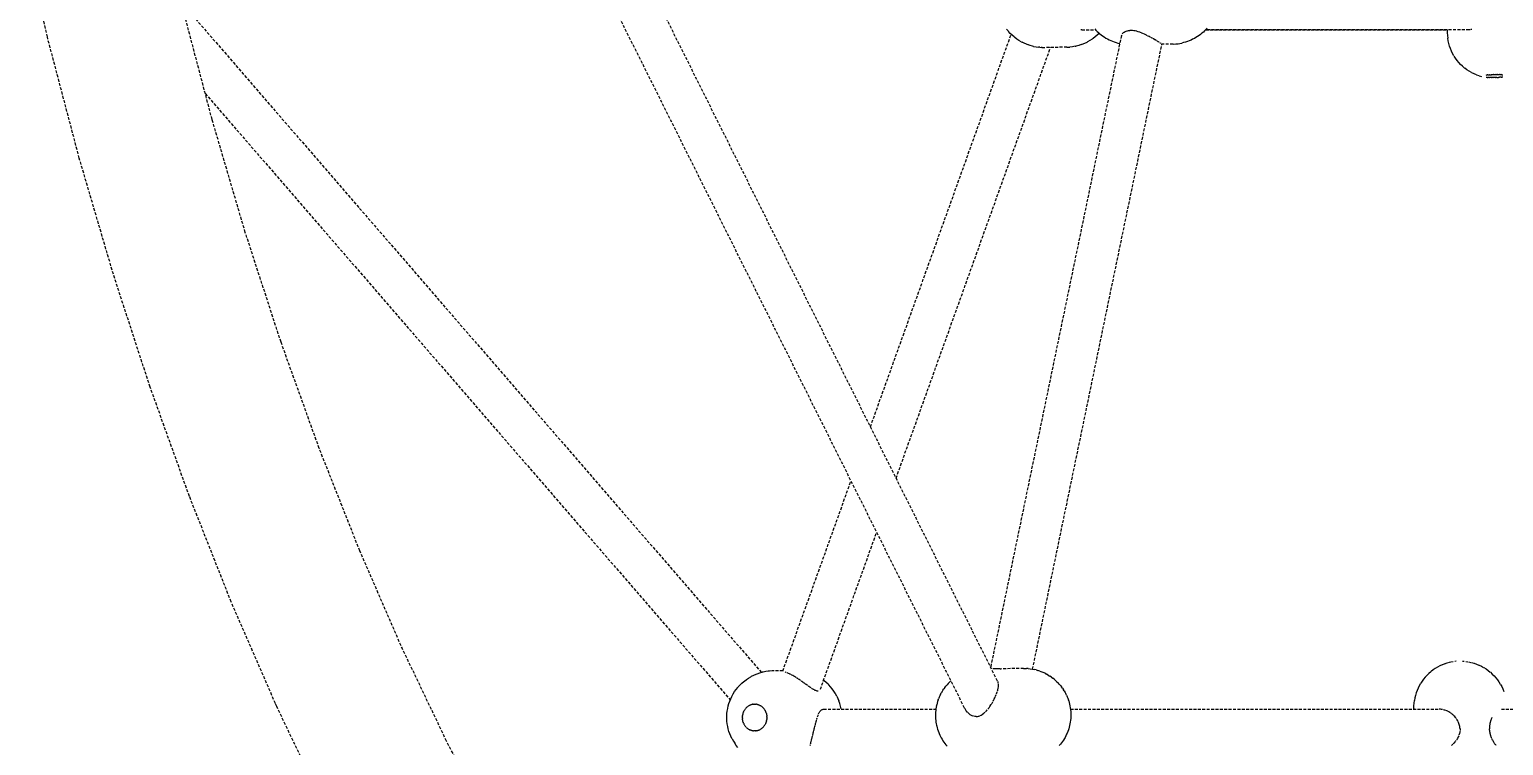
# Model space of a CAD drawing. Header units: millimetres. Extents: x -4710 to 4801, y -2494 to 3533.
# Drawn here: x -1360 to -721, y -112 to 198 of the extents above; entities that cross this region are included whole.
import ezdxf

# ---------------------------------------------------------------- set-up
doc = ezdxf.new("R2010")
doc.units = ezdxf.units.MM
doc.linetypes.add('HIDDEN', pattern=[1.905, 1.27, -0.635])
for name, color, linetype in [('DIKOM_ЗОНА', 90, 'Continuous'), ('DIKOM_ОБЪЕКТ', 7, 'Continuous'), ('DIKOM_РАЗМЕР_ЗОНА', 7, 'Continuous'), ('DIKOM_РАЗМЕР_ОБЪЕКТА', 7, 'Continuous')]:
    doc.layers.add(name, color=color, linetype=linetype)
doc.styles.add('style1', font='arialbd.ttf', dxfattribs={"width": 0.8})
doc.dimstyles.new('1-50', dxfattribs={"dimtxt": 300, "dimasz": 200, "dimexe": 100, "dimexo": 0, "dimgap": 100, "dimtad": 1, "dimtxsty": 'style1', "dimcen": 200, "dimclrd": 7, "dimclre": 7, "dimclrt": 7, "dimadec": 1, "dimazin": 2, "dimtfac": 1, "dimtmove": 0, "dimatfit": 2, "dimfxl": 0, "dimlwd": 25, "dimlwe": 18, "dimarcsym": 0})

# ---------------------------------------------------------------- blocks, each defined once
blk = doc.blocks.new('*D0')
at = {"layer": 'Defpoints', "color": 0, "transparency": 16777216}
for p in [(-2049.22, 763.91), (3285.36, 750.08), (3285.36, -900.83)]:
    blk.add_point(p, dxfattribs=at)
at = {"layer": 'DIKOM_РАЗМЕР_ОБЪЕКТА', "color": 7, "lineweight": 18, "transparency": 16777216}
for p, q in [((-2049.22, 763.91), (-2049.22, -1000.83)), ((3285.36, 750.08), (3285.36, -1000.83))]:
    blk.add_line(p, q, dxfattribs=at)
at = {"layer": 'DIKOM_РАЗМЕР_ОБЪЕКТА', "color": 7, "lineweight": 25, "transparency": 16777216}
blk.add_line((-1849.22, -900.83), (3085.36, -900.83), dxfattribs=at)
at = {"layer": 'DIKOM_РАЗМЕР_ОБЪЕКТА', "color": 7, "transparency": 16777216}
for points in [[(-1849.22, -867.5), (-1849.22, -934.17), (-2049.22, -900.83)], [(3085.36, -867.5), (3085.36, -934.17), (3285.36, -900.83)]]:
    blk.add_solid(points, dxfattribs=at)
at = {"layer": 'DIKOM_РАЗМЕР_ОБЪЕКТА', "color": 7, "transparency": 16777216, "insert": (618.07, -647.56), "char_height": 300, "attachment_point": 5, "style": 'style1'}
blk.add_mtext('{\\fArial|b0|i0|c204|p34;5335}', dxfattribs=at)
blk = doc.blocks.new('*D1')
at = {"layer": 'Defpoints', "color": 0, "transparency": 16777216}
for p in [(-701.85, 2135.95), (-2165.86, -628.42), (-722.47, -628.42)]:
    blk.add_point(p, dxfattribs=at)
at = {"layer": 'DIKOM_РАЗМЕР_ОБЪЕКТА', "color": 7, "lineweight": 18, "transparency": 16777216}
for p, q in [((-701.85, 2135.95), (-2265.86, 2135.95)), ((-722.47, -628.42), (-2265.86, -628.42))]:
    blk.add_line(p, q, dxfattribs=at)
at = {"layer": 'DIKOM_РАЗМЕР_ОБЪЕКТА', "color": 7, "lineweight": 25, "transparency": 16777216}
blk.add_line((-2165.86, 1935.95), (-2165.86, -428.42), dxfattribs=at)
at = {"layer": 'DIKOM_РАЗМЕР_ОБЪЕКТА', "color": 7, "transparency": 16777216}
for points in [[(-2199.2, 1935.95), (-2132.53, 1935.95), (-2165.86, 2135.95)], [(-2199.2, -428.42), (-2132.53, -428.42), (-2165.86, -628.42)]]:
    blk.add_solid(points, dxfattribs=at)
at = {"layer": 'DIKOM_РАЗМЕР_ОБЪЕКТА', "color": 7, "transparency": 16777216, "insert": (-2419.04, 753.76), "char_height": 300, "attachment_point": 5, "rotation": 90, "style": 'style1'}
blk.add_mtext('{\\fArial|b0|i0|c204|p34;2750}', dxfattribs=at)
blk = doc.blocks.new('*D2')
at = {"layer": 'Defpoints', "color": 0, "transparency": 16777216}
for p in [(-3555.27, 756.28), (4801.28, 756.28), (4801.28, -2394.45)]:
    blk.add_point(p, dxfattribs=at)
at = {"layer": 'DIKOM_РАЗМЕР_ЗОНА', "color": 7, "lineweight": 18, "transparency": 16777216}
for p, q in [((-3555.27, 756.28), (-3555.27, -2494.45)), ((4801.28, 756.28), (4801.28, -2494.45))]:
    blk.add_line(p, q, dxfattribs=at)
at = {"layer": 'DIKOM_РАЗМЕР_ЗОНА', "color": 7, "lineweight": 25, "transparency": 16777216}
blk.add_line((-3355.27, -2394.45), (4601.28, -2394.45), dxfattribs=at)
at = {"layer": 'DIKOM_РАЗМЕР_ЗОНА', "color": 7, "transparency": 16777216}
for points in [[(-3355.27, -2361.11), (-3355.27, -2427.78), (-3555.27, -2394.45)], [(4601.28, -2361.11), (4601.28, -2427.78), (4801.28, -2394.45)]]:
    blk.add_solid(points, dxfattribs=at)
at = {"layer": 'DIKOM_РАЗМЕР_ЗОНА', "color": 7, "transparency": 16777216, "insert": (709.08, -2141.17), "char_height": 300, "attachment_point": 5, "style": 'style1'}
blk.add_mtext('{\\fArial|b0|i0|c204|p34;8335}', dxfattribs=at)
blk = doc.blocks.new('*D3')
at = {"layer": 'Defpoints', "color": 0, "transparency": 16777216}
for p in [(-715.82, 3533.12), (-4259.83, -2026.25), (-715.82, -2026.25)]:
    blk.add_point(p, dxfattribs=at)
at = {"layer": 'DIKOM_РАЗМЕР_ЗОНА', "color": 7, "lineweight": 18, "transparency": 16777216}
for p, q in [((-715.82, 3533.12), (-4359.83, 3533.12)), ((-715.82, -2026.25), (-4359.83, -2026.25))]:
    blk.add_line(p, q, dxfattribs=at)
at = {"layer": 'DIKOM_РАЗМЕР_ЗОНА', "color": 7, "lineweight": 25, "transparency": 16777216}
blk.add_line((-4259.83, 3333.12), (-4259.83, -1826.25), dxfattribs=at)
at = {"layer": 'DIKOM_РАЗМЕР_ЗОНА', "color": 7, "transparency": 16777216}
for points in [[(-4293.16, 3333.12), (-4226.49, 3333.12), (-4259.83, 3533.12)], [(-4293.16, -1826.25), (-4226.49, -1826.25), (-4259.83, -2026.25)]]:
    blk.add_solid(points, dxfattribs=at)
at = {"layer": 'DIKOM_РАЗМЕР_ЗОНА', "color": 7, "transparency": 16777216, "insert": (-4513, 975.17), "char_height": 300, "attachment_point": 5, "rotation": 90, "style": 'style1'}
blk.add_mtext('{\\fArial|b0|i0|c204|p34;5560}', dxfattribs=at)

msp = doc.modelspace()

# ---------------------------------------------------------------- linework, layer by layer
at = {"layer": 'DIKOM_ЗОНА', "color": 3, "lineweight": 15}
msp.add_lwpolyline([(4784.014, 570.156, 0.0938746), (4783.602, 942.374, 0.2995804), (2291.139, 3510.482, 0.0687424), (1632.505, 3510.482, 0.06059), (1009.06, 3334.362, -0.2008128), (236.945, 3334.362, 0.06059), (-386.5, 3510.482, 0.0687424), (-1045.134, 3510.482, 0.2995804), (-3537.597, 942.374, 0.0938746), (-3538.009, 570.156, 0.3002322), (-1045.134, -2003.615, 0.0687424), (-386.5, -2003.615, 0.06059), (236.945, -1827.494, -0.2008128), (1009.06, -1827.494, 0.06059), (1632.505, -2003.615, 0.0687424), (2291.139, -2003.615, 0.3002322)], format="xyb", close=True, dxfattribs=at)
at = {"layer": 'DIKOM_ОБЪЕКТ', "color": 7, "linetype": 'HIDDEN', "lineweight": 15}
for p, q in [((-954.979, -96.21), (-1193.613, 381.059)), ((-940.69, -84.54), (-1174.681, 383.45)), ((-1352.657, 194.687), (-1365.032, 247.41)), ((-1294.585, 209.614), (-1043.071, -80.809)), ((-1281.235, 158.886), (-1294.426, 208.936)), ((-898.523, 198.189), (-898.033, 197.65)), ((-849.85, 198.426), (-850.358, 197.857)), ((-1352.421, 193.703), (-1352.657, 194.687)), ((-1338.818, 142.089), (-1352.421, 193.703)), ((-995.81, 25.702), (-934.791, 195.809)), ((-887.004, 195.264), (-943.709, -78.503)), ((-936.14, 197.25), (-936.829, 198.105)), ((-936.14, 197.25), (-935.918, 197.002)), ((-935.169, 196.178), (-935.918, 197.002)), ((-934.376, 195.405), (-935.169, 196.178)), ((-933.542, 194.687), (-934.376, 195.405)), ((-933.542, 194.687), (-933.232, 194.447)), ((-932.347, 193.775), (-933.232, 194.447)), ((-931.426, 193.163), (-932.347, 193.775)), ((-930.474, 192.613), (-931.426, 193.163)), ((-930.474, 192.613), (-930.089, 192.405)), ((-929.096, 191.913), (-930.089, 192.405)), ((-928.079, 191.489), (-929.096, 191.913)), ((-904.417, 197.818), (-904.645, 197.897)), ((-904.151, 197.792), (-904.417, 197.818)), ((-904.144, 197.791), (-898.162, 197.791)), ((-903.954, 191.517), (-902.894, 191.952)), ((-902.894, 191.952), (-901.86, 192.459)), ((-901.484, 192.661), (-901.86, 192.459)), ((-901.484, 192.661), (-900.493, 193.232)), ((-900.493, 193.232), (-899.536, 193.871)), ((-899.218, 194.112), (-899.536, 193.871)), ((-899.218, 194.112), (-898.314, 194.805)), ((-898.314, 194.805), (-897.45, 195.56)), ((-898.033, 197.65), (-897.471, 197.09)), ((-897.471, 197.09), (-896.942, 196.58)), ((-897.45, 195.56), (-896.661, 196.344)), ((-896.942, 196.58), (-896.313, 196.051)), ((-896.313, 196.051), (-895.748, 195.579)), ((-895.748, 195.579), (-895.167, 195.164)), ((-895.167, 195.164), (-894.458, 194.658)), ((-894.458, 194.658), (-893.712, 194.209)), ((-893.712, 194.209), (-893.082, 193.833)), ((-893.082, 193.833), (-892.286, 193.433)), ((-892.286, 193.433), (-891.629, 193.114)), ((-891.629, 193.114), (-890.791, 192.769)), ((-890.791, 192.769), (-890.112, 192.511)), ((-890.112, 192.511), (-889.238, 192.226)), ((-889.238, 192.226), (-888.54, 192.034)), ((-888.54, 192.034), (-887.716, 191.83)), ((-886.999, 195.279), (-886.867, 195.615)), ((-886.664, 195.957), (-886.417, 196.259)), ((-886.412, 196.265), (-886.157, 196.494)), ((-886.101, 196.545), (-885.835, 196.737)), ((-885.746, 196.801), (-885.354, 197.013)), ((-885.338, 197.02), (-884.908, 197.19)), ((-884.899, 197.193), (-884.496, 197.305)), ((-884.415, 197.328), (-883.916, 197.424)), ((-883.906, 197.425), (-883.382, 197.477)), ((-882.825, 197.488), (-883.372, 197.478)), ((-882.238, 197.454), (-882.803, 197.487)), ((-881.635, 197.378), (-882.227, 197.453)), ((-881.011, 197.265), (-881.436, 197.34)), ((-880.355, 197.114), (-880.987, 197.261)), ((-880.148, 197.054), (-880.343, 197.11)), ((-879.697, 196.924), (-880.148, 197.054)), ((-879.029, 196.694), (-879.685, 196.92)), ((-878.737, 196.579), (-879.003, 196.685)), ((-878.339, 196.435), (-878.736, 196.579)), ((-877.657, 196.154), (-878.166, 196.364)), ((-877.01, 195.855), (-877.631, 196.142)), ((-876.652, 195.69), (-876.938, 195.823)), ((-876.274, 195.513), (-876.652, 195.69)), ((-875.625, 195.178), (-876.26, 195.506)), ((-875.373, 195.051), (-875.58, 195.156)), ((-874.937, 194.827), (-875.373, 195.051)), ((-874.448, 194.553), (-874.91, 194.812)), ((-873.67, 194.132), (-874.253, 194.453)), ((-873.418, 193.981), (-873.643, 194.117)), ((-873.068, 193.794), (-873.272, 193.902)), ((-872.507, 193.465), (-873.042, 193.779)), ((-871.965, 193.159), (-872.395, 193.402)), ((-871.722, 193.007), (-871.952, 193.151)), ((-871.034, 192.609), (-871.457, 192.864)), ((-870.624, 192.376), (-870.956, 192.565)), ((-869.994, 191.996), (-870.266, 192.165)), ((-869.756, 191.858), (-869.94, 191.964)), ((-863.296, 191.646), (-862.395, 191.751)), ((-862.395, 191.751), (-861.649, 191.855)), ((-861.649, 191.855), (-860.763, 192.023)), ((-860.029, 192.203), (-860.763, 192.023)), ((-859.164, 192.431), (-860.029, 192.203)), ((-858.318, 192.719), (-859.164, 192.431)), ((-857.61, 192.97), (-858.318, 192.719)), ((-856.798, 193.314), (-857.61, 192.97)), ((-856.114, 193.633), (-856.798, 193.314)), ((-855.341, 194.028), (-856.114, 193.633)), ((-854.686, 194.411), (-855.341, 194.028)), ((-853.96, 194.852), (-854.686, 194.411)), ((-853.337, 195.292), (-853.96, 194.852)), ((-852.663, 195.774), (-853.337, 195.292)), ((-852.075, 196.264), (-852.663, 195.774)), ((-851.46, 196.78), (-852.075, 196.264)), ((-850.911, 197.314), (-851.46, 196.78)), ((-850.358, 197.857), (-850.911, 197.314)), ((-736.226, 197.792), (-850.425, 197.791)), ((-850.425, 197.791), (-745.725, 197.791)), ((-745.725, 197.792), (-745.7, 196.447)), ((-745.7, 196.447), (-745.635, 195.247)), ((-745.635, 195.247), (-745.512, 194.093)), ((-745.322, 192.948), (-745.512, 194.093)), ((-745.065, 191.815), (-745.322, 192.948)), ((-744.742, 190.7), (-745.065, 191.815)), ((-735.785, 197.812), (-736.223, 197.792)), ((-735.046, 197.898), (-735.432, 197.846)), ((-984.677, 3.434), (-917.703, 190.137)), ((-928.079, 191.489), (-927.645, 191.333)), ((-926.597, 190.973), (-927.645, 191.333)), ((-925.533, 190.684), (-926.597, 190.973)), ((-925.064, 190.588), (-925.533, 190.684)), ((-925.513, -79.389), (-869.405, 191.546)), ((-925.064, 190.588), (-923.98, 190.369)), ((-923.98, 190.369), (-922.885, 190.223)), ((-922.32, 190.185), (-922.885, 190.223)), ((-922.32, 190.185), (-921.785, 190.15)), ((-921.278, 190.119), (-921.785, 190.15)), ((-921.278, 190.119), (-920.234, 190.118)), ((-910.607, 190.191), (-920.234, 190.118)), ((-910.607, 190.191), (-909.565, 190.256)), ((-909.565, 190.256), (-909.303, 190.273)), ((-908.162, 190.405), (-909.303, 190.273)), ((-907.032, 190.616), (-908.162, 190.405)), ((-907.032, 190.616), (-906.578, 190.713)), ((-905.468, 191), (-906.578, 190.713)), ((-904.376, 191.363), (-905.468, 191)), ((-904.376, 191.363), (-903.954, 191.517)), ((-864.611, 191.58), (-869.409, 191.525)), ((-864.611, 191.58), (-863.296, 191.646)), ((-744.355, 189.606), (-744.742, 190.7)), ((-743.905, 188.536), (-744.355, 189.606)), ((-743.393, 187.494), (-743.905, 188.536)), ((-742.821, 186.483), (-743.393, 187.494)), ((-742.124, 185.398), (-742.752, 186.37)), ((-741.44, 184.465), (-742.124, 185.398)), ((-740.703, 183.574), (-741.44, 184.465)), ((-739.915, 182.728), (-740.703, 183.574)), ((-739.079, 181.929), (-739.915, 182.728)), ((-738.197, 181.181), (-739.079, 181.929)), ((-737.181, 180.408), (-738.098, 181.098)), ((-736.224, 179.774), (-737.181, 180.408)), ((-735.232, 179.197), (-736.224, 179.774)), ((-734.105, 178.623), (-735.119, 179.134)), ((-733.063, 178.173), (-734.105, 178.623)), ((-731.893, 177.745), (-732.944, 178.125)), ((-730.716, 177.395), (-731.767, 177.704)), ((-728.578, 177.129), (-728.784, 177.142)), ((-728.772, 178.157), (-728.566, 178.177)), ((-728.366, 177.117), (-728.578, 177.129)), ((-728.566, 178.177), (-728.354, 178.196)), ((-728.366, 177.117), (-728.148, 177.107)), ((-728.136, 178.214), (-728.354, 178.196)), ((-727.925, 177.097), (-728.148, 177.107)), ((-728.136, 178.214), (-727.913, 178.232)), ((-727.696, 177.089), (-727.925, 177.097)), ((-727.913, 178.232), (-727.684, 178.248)), ((-727.696, 177.089), (-727.463, 177.082)), ((-727.684, 178.248), (-727.451, 178.264)), ((-727.225, 177.077), (-727.463, 177.082)), ((-727.214, 178.278), (-727.451, 178.264)), ((-726.984, 177.072), (-727.225, 177.077)), ((-727.214, 178.278), (-726.973, 178.291)), ((-726.74, 177.069), (-726.984, 177.072)), ((-726.973, 178.291), (-726.728, 178.304)), ((-726.74, 177.069), (-726.492, 177.067)), ((-726.481, 178.315), (-726.728, 178.304)), ((-726.242, 177.066), (-726.492, 177.067)), ((-726.481, 178.315), (-726.232, 178.325)), ((-725.991, 177.066), (-726.242, 177.066)), ((-726.232, 178.325), (-725.981, 178.333)), ((-725.991, 177.066), (-725.737, 177.068)), ((-725.981, 178.333), (-725.728, 178.341)), ((-725.483, 177.07), (-725.737, 177.068)), ((-725.475, 178.348), (-725.728, 178.341)), ((-725.229, 177.075), (-725.483, 177.07)), ((-725.475, 178.348), (-725.22, 178.353)), ((-724.974, 177.08), (-725.229, 177.075)), ((-725.22, 178.353), (-724.966, 178.357)), ((-724.974, 177.08), (-724.72, 177.086)), ((-724.966, 178.357), (-724.712, 178.36)), ((-724.468, 177.094), (-724.72, 177.086)), ((-724.458, 178.361), (-724.712, 178.36)), ((-724.217, 177.103), (-724.468, 177.094)), ((-724.458, 178.361), (-724.207, 178.362)), ((-724.217, 177.103), (-723.967, 177.113)), ((-724.207, 178.362), (-723.957, 178.361)), ((-723.967, 177.113), (-723.721, 177.124)), ((-723.709, 178.359), (-723.957, 178.361)), ((-723.721, 177.124), (-723.476, 177.136)), ((-723.709, 178.359), (-723.465, 178.355)), ((-723.235, 177.149), (-723.476, 177.136)), ((-723.465, 178.355), (-723.223, 178.351)), ((-723.235, 177.149), (-722.998, 177.164)), ((-723.223, 178.351), (-722.986, 178.345)), ((-722.765, 177.179), (-722.998, 177.164)), ((-722.752, 178.338), (-722.986, 178.345)), ((-722.536, 177.196), (-722.765, 177.179)), ((-722.752, 178.338), (-722.524, 178.33)), ((-722.312, 177.213), (-722.536, 177.196)), ((-722.524, 178.33), (-722.3, 178.321)), ((-722.312, 177.213), (-722.094, 177.231)), ((-722.083, 178.31), (-722.3, 178.321)), ((-721.882, 177.251), (-722.094, 177.231)), ((-722.083, 178.31), (-721.871, 178.299)), ((-721.677, 177.271), (-721.882, 177.251)), ((-721.871, 178.299), (-721.665, 178.286)), ((-1284.198, 170.126), (-1056.586, -92.697)), ((-1266.859, 109.959), (-1281.235, 158.886)), ((-1324.038, 91.786), (-1338.818, 142.089)), ((-1251.368, 62.411), (-1266.859, 109.959)), ((-1308.111, 42.903), (-1324.038, 91.786)), ((-1234.795, 16.345), (-1251.368, 62.411)), ((-1291.073, -4.457), (-1308.111, 42.903)), ((-1217.177, -28.141), (-1234.795, 16.345)), ((-1033.788, -80.17), (-1004.217, 2.266)), ((-1272.96, -50.194), (-1291.073, -4.457)), ((-1017.513, -88.102), (-993.083, -20.001)), ((-1198.55, -70.952), (-1217.177, -28.141)), ((-1253.809, -94.208), (-1272.96, -50.194)), ((-1179.606, -110.53), (-1199.055, -69.79)), ((-745.639, -76.678), (-746.645, -76.997)), ((-744.392, -76.361), (-745.36, -76.603)), ((-743.195, -76.137), (-744.106, -76.303)), ((-741.796, -75.97), (-742.477, -76.041)), ((-739.069, -75.921), (-738.377, -75.967)), ((-737.664, -76.038), (-736.741, -76.17)), ((-736.458, -76.218), (-735.476, -76.425)), ((-735.201, -76.49), (-734.18, -76.772)), ((-1048.644, -83.216), (-1047.693, -82.667)), ((-1047.693, -82.667), (-1047.308, -82.451)), ((-1047.308, -82.451), (-1046.317, -81.96)), ((-1046.317, -81.96), (-1045.301, -81.535)), ((-1045.301, -81.535), (-1044.867, -81.372)), ((-1044.867, -81.372), (-1043.821, -81.013)), ((-1043.821, -81.013), (-1042.756, -80.724)), ((-1042.288, -80.621), (-1042.756, -80.724)), ((-1041.205, -80.402), (-1042.288, -80.621)), ((-1040.11, -80.256), (-1041.205, -80.402)), ((-1039.525, -80.209), (-1040.11, -80.256)), ((-1038.483, -80.144), (-1039.525, -80.209)), ((-1033.766, -80.108), (-1038.483, -80.144)), ((-1032.583, -80.663), (-1032.779, -80.585)), ((-1032.348, -80.753), (-1032.563, -80.671)), ((-1031.859, -80.963), (-1032.098, -80.858)), ((-1031.572, -81.084), (-1031.831, -80.975)), ((-1031.294, -81.215), (-1031.488, -81.119)), ((-1030.961, -81.374), (-1031.262, -81.23)), ((-1030.731, -81.48), (-1030.961, -81.374)), ((-1030.264, -81.725), (-1030.603, -81.546)), ((-1029.864, -81.93), (-1030.224, -81.745)), ((-1029.489, -82.142), (-1029.812, -81.956)), ((-1029.078, -82.372), (-1029.445, -82.167)), ((-1028.664, -82.616), (-1028.909, -82.464)), ((-1028.292, -82.841), (-1028.664, -82.616)), ((-1028.027, -82.998), (-1028.249, -82.867)), ((-941.483, -79.209), (-943.345, -79.23)), ((-940.887, -79.206), (-941.264, -79.209)), ((-940.463, -79.203), (-940.867, -79.206)), ((-940.011, -79.197), (-940.442, -79.202)), ((-939.554, -79.19), (-940.011, -79.197)), ((-939.532, -79.189), (-939.083, -79.181)), ((-929.384, -79.07), (-939.061, -79.181)), ((-929.384, -79.07), (-928.135, -79.089)), ((-927.382, -79.144), (-928.135, -79.089)), ((-927.382, -79.144), (-926.482, -79.228)), ((-926.482, -79.228), (-925.59, -79.375)), ((-925.59, -79.375), (-924.85, -79.507)), ((-923.976, -79.715), (-924.85, -79.507)), ((-923.976, -79.715), (-923.25, -79.922)), ((-922.403, -80.189), (-923.25, -79.922)), ((-922.403, -80.189), (-921.696, -80.467)), ((-920.883, -80.789), (-921.696, -80.467)), ((-920.095, -81.169), (-920.883, -80.789)), ((-920.095, -81.169), (-919.426, -81.508)), ((-918.683, -81.936), (-919.426, -81.508)), ((-918.683, -81.936), (-918.043, -82.334)), ((-917.351, -82.805), (-918.043, -82.334)), ((-917.351, -82.805), (-916.746, -83.256)), ((-755.241, -82.794), (-755.951, -83.657)), ((-754.483, -81.972), (-755.241, -82.794)), ((-753.679, -81.195), (-754.483, -81.972)), ((-752.833, -80.464), (-753.679, -81.195)), ((-751.853, -79.702), (-752.732, -80.377)), ((-750.936, -79.078), (-751.853, -79.702)), ((-749.986, -78.508), (-750.936, -79.078)), ((-748.9, -77.932), (-749.87, -78.44)), ((-747.902, -77.481), (-748.9, -77.932)), ((-746.775, -77.042), (-747.78, -77.427)), ((-734.053, -76.813), (-733.031, -77.161)), ((-733.031, -77.161), (-732.031, -77.57)), ((-731.896, -77.625), (-730.906, -78.098)), ((-730.906, -78.098), (-729.944, -78.627)), ((-729.82, -78.697), (-728.88, -79.287)), ((-728.88, -79.287), (-727.975, -79.931)), ((-727.975, -79.931), (-727.108, -80.624)), ((-727.005, -80.714), (-726.172, -81.462)), ((-726.172, -81.462), (-725.383, -82.255)), ((-725.383, -82.255), (-724.641, -83.092)), ((-1055.262, -90.012), (-1054.673, -89.071)), ((-1054.673, -89.071), (-1054.034, -88.171)), ((-1054.034, -88.171), (-1053.347, -87.316)), ((-1053.347, -87.316), (-1053.126, -87.061)), ((-1053.126, -87.061), (-1052.378, -86.238)), ((-1052.378, -86.238), (-1051.588, -85.465)), ((-1051.588, -85.465), (-1050.756, -84.747)), ((-1050.756, -84.747), (-1050.446, -84.5)), ((-1050.446, -84.5), (-1049.563, -83.828)), ((-1049.563, -83.828), (-1048.644, -83.216)), ((-1027.462, -83.364), (-1027.832, -83.123)), ((-1027.091, -83.598), (-1027.462, -83.364)), ((-1026.687, -83.872), (-1027.006, -83.651)), ((-1026.323, -84.118), (-1026.687, -83.872)), ((-1026.09, -84.272), (-1026.285, -84.144)), ((-1025.519, -84.678), (-1025.883, -84.418)), ((-1025.153, -84.933), (-1025.519, -84.678)), ((-1024.758, -85.217), (-1024.977, -85.052)), ((-1024.398, -85.48), (-1024.758, -85.217)), ((-1024.053, -85.726), (-1024.367, -85.503)), ((-1023.616, -86.048), (-1023.906, -85.828)), ((-1023.258, -86.311), (-1023.616, -86.048)), ((-1022.976, -86.51), (-1023.232, -86.329)), ((-1022.5, -86.855), (-1022.775, -86.65)), ((-1022.15, -87.106), (-1022.5, -86.855)), ((-1021.832, -87.324), (-1022.13, -87.121)), ((-1021.539, -87.514), (-1021.762, -87.371)), ((-1021.084, -87.823), (-1021.419, -87.6)), ((-1020.737, -88.038), (-1021.067, -87.834)), ((-1020.534, -88.154), (-1020.722, -88.047)), ((-1020.082, -88.393), (-1020.399, -88.231)), ((-1019.766, -88.548), (-1020.027, -88.419)), ((-1019.462, -88.674), (-1019.754, -88.553)), ((-1019.173, -88.77), (-1019.452, -88.678)), ((-1018.908, -88.831), (-1019.173, -88.77)), ((-1018.667, -88.861), (-1018.899, -88.833)), ((-1018.446, -88.859), (-1018.658, -88.861)), ((-1015.837, -84.405), (-1016.114, -84.202)), ((-1014.956, -85.139), (-1015.837, -84.405)), ((-1014.12, -85.932), (-1014.956, -85.139)), ((-1013.88, -86.182), (-1014.12, -85.932)), ((-1013.104, -87.017), (-1013.88, -86.182)), ((-1012.378, -87.903), (-1013.104, -87.017)), ((-1011.703, -88.838), (-1012.378, -87.903)), ((-1011.083, -89.818), (-1011.703, -88.838)), ((-964.747, -89.047), (-965.109, -89.685)), ((-964.362, -88.448), (-964.747, -89.047)), ((-964.362, -88.448), (-963.968, -87.853)), ((-963.541, -87.265), (-963.968, -87.853)), ((-963.541, -87.265), (-963.071, -86.681)), ((-962.602, -86.112), (-963.071, -86.681)), ((-962.114, -85.592), (-962.602, -86.112)), ((-962.114, -85.592), (-961.552, -85.006)), ((-961.024, -84.517), (-961.552, -85.006)), ((-940.982, -89.644), (-940.839, -89.182)), ((-940.757, -88.939), (-940.634, -88.509)), ((-940.626, -88.481), (-940.563, -88.207)), ((-940.494, -84.986), (-940.579, -84.771)), ((-940.528, -88.071), (-940.447, -87.693)), ((-940.424, -85.228), (-940.492, -84.993)), ((-940.444, -87.681), (-940.386, -87.318)), ((-940.38, -85.442), (-940.422, -85.235)), ((-940.372, -87.194), (-940.341, -86.969)), ((-940.339, -86.959), (-940.313, -86.643)), ((-940.309, -86.032), (-940.331, -85.759)), ((-940.313, -86.633), (-940.307, -86.39)), ((-940.306, -86.296), (-940.309, -86.04)), ((-916.11, -83.764), (-916.746, -83.256)), ((-916.11, -83.764), (-915.541, -84.261)), ((-914.967, -84.799), (-915.541, -84.261)), ((-914.967, -84.799), (-914.438, -85.334)), ((-913.931, -85.896), (-914.438, -85.334)), ((-913.931, -85.896), (-913.443, -86.461)), ((-913.443, -86.461), (-912.977, -87.075)), ((-912.562, -87.624), (-912.977, -87.075)), ((-912.562, -87.624), (-912.14, -88.255)), ((-911.798, -88.808), (-912.14, -88.255)), ((-911.798, -88.808), (-911.421, -89.447)), ((-911.421, -89.447), (-911.068, -90.124)), ((-758.788, -88.628), (-759.172, -89.683)), ((-758.346, -87.596), (-758.788, -88.628)), ((-757.846, -86.591), (-758.346, -87.596)), ((-757.289, -85.615), (-757.846, -86.591)), ((-756.611, -84.559), (-757.219, -85.497)), ((-755.951, -83.657), (-756.611, -84.559)), ((-724.641, -83.092), (-723.947, -83.97)), ((-723.947, -83.97), (-723.304, -84.885)), ((-723.304, -84.885), (-722.714, -85.836)), ((-722.648, -85.956), (-722.111, -86.942)), ((-722.111, -86.942), (-721.63, -87.958)), ((-721.63, -87.958), (-721.208, -88.998)), ((-1253.191, -95.606), (-1253.809, -94.208)), ((-1233.012, -137.874), (-1253.191, -95.606)), ((-1057.696, -96.406), (-1057.455, -95.321)), ((-1057.455, -95.321), (-1057.154, -94.256)), ((-1057.154, -94.256), (-1056.796, -93.211)), ((-1056.796, -93.211), (-1056.381, -92.193)), ((-1056.381, -92.193), (-1055.911, -91.204)), ((-1055.911, -91.204), (-1055.797, -90.989)), ((-1055.797, -90.989), (-1055.262, -90.012)), ((-1049.558, -95.976), (-1049.382, -95.809)), ((-1049.201, -95.652), (-1049.382, -95.809)), ((-1049.201, -95.652), (-1049.012, -95.503)), ((-1049.012, -95.503), (-1048.819, -95.363)), ((-1048.62, -95.233), (-1048.819, -95.363)), ((-1048.62, -95.233), (-1048.416, -95.113)), ((-1048.416, -95.113), (-1048.207, -95.002)), ((-1048.207, -95.002), (-1047.994, -94.902)), ((-1047.778, -94.812), (-1047.994, -94.902)), ((-1047.778, -94.812), (-1047.558, -94.733)), ((-1047.558, -94.733), (-1047.335, -94.664)), ((-1047.335, -94.664), (-1047.11, -94.606)), ((-1046.883, -94.558), (-1047.11, -94.606)), ((-1046.883, -94.558), (-1046.654, -94.522)), ((-1046.654, -94.522), (-1046.422, -94.497)), ((-1046.191, -94.483), (-1046.422, -94.497)), ((-1046.191, -94.483), (-1045.958, -94.48)), ((-1045.958, -94.48), (-1045.726, -94.488)), ((-1045.726, -94.488), (-1045.495, -94.507)), ((-1045.265, -94.538), (-1045.495, -94.507)), ((-1045.265, -94.538), (-1045.036, -94.58)), ((-1045.036, -94.58), (-1044.81, -94.632)), ((-1044.81, -94.632), (-1044.585, -94.695)), ((-1044.364, -94.769), (-1044.585, -94.695)), ((-1044.364, -94.769), (-1044.145, -94.854)), ((-1044.145, -94.854), (-1043.93, -94.949)), ((-1043.719, -95.054), (-1043.93, -94.949)), ((-1043.719, -95.054), (-1043.512, -95.169)), ((-1043.512, -95.169), (-1043.31, -95.295)), ((-1043.31, -95.295), (-1043.114, -95.429)), ((-1042.922, -95.572), (-1043.114, -95.429)), ((-1042.922, -95.572), (-1042.737, -95.725)), ((-1042.737, -95.725), (-1042.558, -95.887)), ((-1010.948, -90.034), (-1011.083, -89.818)), ((-1010.397, -91.033), (-1010.948, -90.034)), ((-1010.397, -91.033), (-1009.904, -92.068)), ((-1009.904, -92.068), (-1009.47, -93.135)), ((-1009.099, -94.229), (-1009.47, -93.135)), ((-1008.791, -95.347), (-1009.099, -94.229)), ((-1008.526, -96.573), (-1008.764, -95.464)), ((-967.293, -95.837), (-967.409, -96.535)), ((-967.151, -95.151), (-967.293, -95.837)), ((-967.151, -95.151), (-967.079, -94.81)), ((-966.901, -94.09), (-967.079, -94.81)), ((-966.697, -93.391), (-966.901, -94.09)), ((-966.468, -92.713), (-966.697, -93.391)), ((-966.468, -92.713), (-966.288, -92.246)), ((-966.018, -91.55), (-966.288, -92.246)), ((-965.723, -90.882), (-966.018, -91.55)), ((-965.404, -90.247), (-965.723, -90.882)), ((-965.404, -90.247), (-965.109, -89.685)), ((-944.493, -96.19), (-944.196, -95.773)), ((-944.196, -95.773), (-944.05, -95.568)), ((-944.001, -95.504), (-943.533, -94.808)), ((-943.522, -94.789), (-943.411, -94.6)), ((-943.315, -94.437), (-943.077, -94.065)), ((-943.066, -94.045), (-942.733, -93.454)), ((-942.638, -93.286), (-942.246, -92.56)), ((-942.236, -92.539), (-942.14, -92.335)), ((-942.09, -92.23), (-941.879, -91.821)), ((-941.869, -91.799), (-941.624, -91.248)), ((-941.538, -91.06), (-941.246, -90.359)), ((-941.165, -90.119), (-940.982, -89.644)), ((-910.823, -90.633), (-911.068, -90.124)), ((-910.823, -90.633), (-910.515, -91.304)), ((-910.515, -91.304), (-910.232, -92.005)), ((-910.232, -92.005), (-909.976, -92.734)), ((-909.843, -93.135), (-909.976, -92.734)), ((-909.843, -93.135), (-909.63, -93.841)), ((-909.63, -93.841), (-909.443, -94.568)), ((-909.443, -94.568), (-909.283, -95.312)), ((-909.283, -95.312), (-909.152, -96.07)), ((-760.188, -96.424), (-760.172, -95.327)), ((-760.168, -95.188), (-760.094, -94.068)), ((-760.094, -94.068), (-759.957, -92.954)), ((-759.757, -91.849), (-759.957, -92.954)), ((-759.495, -90.757), (-759.757, -91.849)), ((-759.172, -89.683), (-759.495, -90.757)), ((-1058.058, -99.727), (-1057.998, -98.613)), ((-1058.057, -100.844), (-1058.058, -99.727)), ((-1057.994, -101.959), (-1058.057, -100.844)), ((-1057.998, -98.613), (-1057.878, -97.504)), ((-1057.87, -103.067), (-1057.994, -101.959)), ((-1057.878, -97.504), (-1057.696, -96.406)), ((-1051.313, -100.268), (-1051.306, -100.013)), ((-1051.309, -100.523), (-1051.313, -100.268)), ((-1051.309, -100.523), (-1051.296, -100.777)), ((-1051.306, -100.013), (-1051.289, -99.759)), ((-1051.273, -101.03), (-1051.296, -100.777)), ((-1051.262, -99.506), (-1051.289, -99.759)), ((-1051.239, -101.283), (-1051.273, -101.03)), ((-1051.262, -99.506), (-1051.225, -99.254)), ((-1051.239, -101.283), (-1051.196, -101.533)), ((-1051.225, -99.254), (-1051.178, -99.004)), ((-1051.143, -101.781), (-1051.196, -101.533)), ((-1051.121, -98.757), (-1051.178, -99.004)), ((-1051.08, -102.026), (-1051.143, -101.781)), ((-1051.121, -98.757), (-1051.054, -98.513)), ((-1051.007, -102.268), (-1051.08, -102.026)), ((-1051.054, -98.513), (-1050.978, -98.273)), ((-1050.978, -98.273), (-1050.893, -98.037)), ((-1050.798, -97.804), (-1050.893, -98.037)), ((-1050.798, -97.804), (-1050.694, -97.576)), ((-1050.694, -97.576), (-1050.58, -97.353)), ((-1050.58, -97.353), (-1050.458, -97.135)), ((-1050.327, -96.924), (-1050.458, -97.135)), ((-1050.327, -96.924), (-1050.188, -96.719)), ((-1050.188, -96.719), (-1050.042, -96.522)), ((-1049.888, -96.332), (-1050.042, -96.522)), ((-1049.888, -96.332), (-1049.726, -96.15)), ((-1049.726, -96.15), (-1049.558, -95.976)), ((-1042.385, -96.057), (-1042.558, -95.887)), ((-1042.385, -96.057), (-1042.22, -96.235)), ((-1042.22, -96.235), (-1042.061, -96.421)), ((-1042.061, -96.421), (-1041.91, -96.614)), ((-1041.767, -96.814), (-1041.91, -96.614)), ((-1041.767, -96.814), (-1041.632, -97.021)), ((-1041.632, -97.021), (-1041.506, -97.234)), ((-1041.388, -97.453), (-1041.506, -97.234)), ((-1041.388, -97.453), (-1041.278, -97.676)), ((-1041.278, -97.676), (-1041.178, -97.906)), ((-1041.178, -97.906), (-1041.087, -98.139)), ((-1041.005, -98.377), (-1041.087, -98.139)), ((-1040.958, -102.132), (-1041.034, -102.373)), ((-1041.005, -98.377), (-1040.932, -98.619)), ((-1040.892, -101.888), (-1040.958, -102.132)), ((-1040.932, -98.619), (-1040.87, -98.864)), ((-1040.892, -101.888), (-1040.835, -101.641)), ((-1040.87, -98.864), (-1040.816, -99.112)), ((-1040.787, -101.392), (-1040.835, -101.641)), ((-1040.773, -99.363), (-1040.816, -99.112)), ((-1040.751, -101.14), (-1040.787, -101.392)), ((-1040.773, -99.363), (-1040.74, -99.615)), ((-1040.751, -101.14), (-1040.723, -100.886)), ((-1040.74, -99.615), (-1040.716, -99.868)), ((-1040.706, -100.632), (-1040.723, -100.886)), ((-1040.703, -100.123), (-1040.716, -99.868)), ((-1040.7, -100.378), (-1040.706, -100.632)), ((-1040.703, -100.123), (-1040.7, -100.378)), ((-1019.441, -102.443), (-1019.337, -102.032)), ((-1019.335, -102.022), (-1019.224, -101.623)), ((-1019.222, -101.614), (-1019.162, -101.42)), ((-1019.11, -101.218), (-1019.003, -100.838)), ((-1019.001, -100.83), (-1018.885, -100.46)), ((-1018.767, -100.089), (-1018.653, -99.745)), ((-1018.651, -99.739), (-1018.527, -99.41)), ((-1018.525, -99.404), (-1018.406, -99.116)), ((-1018.267, -98.768), (-1018.132, -98.477)), ((-1018.13, -98.473), (-1017.986, -98.203)), ((-1017.984, -98.199), (-1017.839, -97.966)), ((-1017.828, -97.947), (-1017.676, -97.712)), ((-1017.674, -97.709), (-1017.512, -97.492)), ((-1017.51, -97.489), (-1017.338, -97.296)), ((-1017.336, -97.294), (-1017.152, -97.131)), ((-1017.15, -97.129), (-1016.955, -96.998)), ((-1016.953, -96.997), (-1016.749, -96.892)), ((-1016.746, -96.891), (-1016.547, -96.817)), ((-1016.531, -96.811), (-1016.313, -96.757)), ((-1016.311, -96.756), (-1016.084, -96.726)), ((-1016.082, -96.726), (-967.433, -96.726)), ((-967.604, -98.687), (-967.616, -99.414)), ((-967.616, -99.414), (-967.603, -100.142)), ((-967.565, -97.963), (-967.604, -98.687)), ((-967.603, -100.142), (-967.563, -100.867)), ((-967.5, -97.245), (-967.565, -97.963)), ((-967.563, -100.867), (-967.498, -101.588)), ((-967.409, -96.535), (-967.5, -97.245)), ((-967.498, -101.588), (-967.406, -102.301)), ((-954.797, -96.543), (-954.978, -96.212)), ((-954.644, -96.824), (-954.797, -96.543)), ((-954.229, -97.447), (-954.627, -96.854)), ((-954.084, -97.628), (-954.222, -97.458)), ((-953.816, -97.958), (-954.084, -97.628)), ((-953.31, -98.492), (-953.782, -98.001)), ((-953.068, -98.698), (-953.301, -98.501)), ((-952.805, -98.92), (-953.068, -98.698)), ((-952.548, -99.092), (-952.796, -98.928)), ((-952.273, -99.28), (-952.548, -99.092)), ((-951.723, -99.564), (-952.264, -99.286)), ((-951.299, -99.717), (-951.714, -99.569)), ((-950.593, -99.887), (-951.152, -99.769)), ((-950.022, -99.927), (-950.584, -99.889)), ((-950.013, -99.927), (-949.451, -99.886)), ((-949.442, -99.886), (-948.887, -99.766)), ((-948.868, -99.761), (-948.312, -99.562)), ((-948.16, -99.485), (-947.749, -99.279)), ((-947.74, -99.273), (-947.371, -99.032)), ((-947.371, -99.032), (-947.19, -98.922)), ((-947.18, -98.915), (-946.632, -98.504)), ((-946.623, -98.494), (-946.299, -98.2)), ((-946.299, -98.2), (-946.086, -98.006)), ((-945.958, -97.868), (-945.545, -97.455)), ((-945.534, -97.443), (-945.127, -96.972)), ((-944.918, -96.712), (-944.504, -96.205)), ((-909.152, -96.07), (-909.049, -96.84)), ((-909.047, -101.538), (-909.148, -102.304)), ((-909.064, -96.726), (-749.185, -96.726)), ((-908.973, -100.761), (-909.047, -101.538)), ((-909.034, -96.993), (-908.965, -97.716)), ((-908.965, -97.716), (-908.923, -98.444)), ((-908.923, -99.905), (-908.963, -100.632)), ((-908.923, -98.444), (-908.909, -99.175)), ((-908.909, -99.175), (-908.923, -99.905)), ((-760.188, -96.424), (-760.183, -96.726)), ((-748.719, -96.748), (-749.175, -96.726)), ((-748.256, -96.794), (-748.57, -96.762)), ((-747.788, -96.865), (-748.241, -96.795)), ((-746.853, -97.09), (-747.302, -96.967)), ((-746.552, -97.193), (-746.838, -97.093)), ((-745.942, -97.429), (-746.38, -97.251)), ((-745.504, -97.632), (-745.928, -97.435)), ((-745.259, -97.757), (-745.445, -97.663)), ((-745.073, -97.852), (-745.259, -97.757)), ((-744.657, -98.097), (-745.06, -97.859)), ((-744.317, -98.324), (-744.644, -98.105)), ((-743.868, -98.644), (-744.089, -98.483)), ((-743.498, -98.936), (-743.856, -98.654)), ((-743.17, -99.224), (-743.486, -98.947)), ((-742.886, -99.494), (-743.137, -99.255)), ((-742.493, -99.902), (-742.799, -99.579)), ((-742.195, -100.247), (-742.483, -99.915)), ((-742.007, -100.487), (-742.186, -100.261)), ((-741.655, -100.961), (-741.908, -100.613)), ((-741.414, -101.334), (-741.64, -100.987)), ((-741.191, -101.716), (-741.406, -101.35)), ((-740.988, -102.108), (-741.185, -101.734)), ((-740.823, -102.472), (-740.982, -102.126)), ((-727.048, -102.191), (-727.103, -102.4)), ((-726.934, -101.781), (-726.993, -101.984)), ((-726.873, -101.58), (-726.934, -101.781)), ((-726.805, -101.383), (-726.873, -101.58)), ((-726.66, -100.994), (-726.736, -101.188)), ((-726.583, -100.804), (-726.66, -100.994)), ((-726.498, -100.615), (-726.583, -100.804)), ((-726.413, -100.429), (-726.498, -100.615)), ((-726.321, -100.247), (-726.414, -100.429)), ((-722.213, -96.726), (-443.207, -96.726)), ((-1057.686, -104.166), (-1057.87, -103.067)), ((-1057.442, -105.25), (-1057.686, -104.166)), ((-1057.139, -106.316), (-1057.442, -105.25)), ((-1056.778, -107.36), (-1057.139, -106.316)), ((-1056.361, -108.379), (-1056.778, -107.36)), ((-1055.888, -109.368), (-1056.361, -108.379)), ((-1051.007, -102.268), (-1050.926, -102.506)), ((-1050.834, -102.74), (-1050.926, -102.506)), ((-1050.734, -102.969), (-1050.834, -102.74)), ((-1050.734, -102.969), (-1050.625, -103.193)), ((-1050.625, -103.193), (-1050.507, -103.412)), ((-1050.507, -103.412), (-1050.38, -103.624)), ((-1050.245, -103.831), (-1050.38, -103.624)), ((-1050.245, -103.831), (-1050.102, -104.031)), ((-1049.951, -104.224), (-1050.102, -104.031)), ((-1049.793, -104.41), (-1049.951, -104.224)), ((-1049.627, -104.588), (-1049.793, -104.41)), ((-1049.627, -104.588), (-1049.455, -104.758)), ((-1049.275, -104.92), (-1049.455, -104.758)), ((-1049.09, -105.073), (-1049.275, -104.92)), ((-1049.09, -105.073), (-1048.899, -105.217)), ((-1048.702, -105.351), (-1048.899, -105.217)), ((-1048.501, -105.476), (-1048.702, -105.351)), ((-1048.294, -105.591), (-1048.501, -105.476)), ((-1048.294, -105.591), (-1048.083, -105.697)), ((-1047.867, -105.792), (-1048.083, -105.697)), ((-1047.649, -105.876), (-1047.867, -105.792)), ((-1047.649, -105.876), (-1047.427, -105.95)), ((-1047.203, -106.013), (-1047.427, -105.95)), ((-1046.976, -106.066), (-1047.203, -106.013)), ((-1046.747, -106.107), (-1046.976, -106.066)), ((-1046.747, -106.107), (-1046.518, -106.138)), ((-1046.286, -106.157), (-1046.518, -106.138)), ((-1046.054, -106.166), (-1046.286, -106.157)), ((-1045.822, -106.162), (-1046.054, -106.166)), ((-1045.822, -106.162), (-1045.59, -106.148)), ((-1045.359, -106.123), (-1045.59, -106.148)), ((-1045.13, -106.087), (-1045.359, -106.123)), ((-1045.13, -106.087), (-1044.902, -106.039)), ((-1044.677, -105.982), (-1044.902, -106.039)), ((-1044.454, -105.913), (-1044.677, -105.982)), ((-1044.234, -105.833), (-1044.454, -105.913)), ((-1044.234, -105.833), (-1044.018, -105.743)), ((-1043.805, -105.643), (-1044.018, -105.743)), ((-1043.597, -105.533), (-1043.805, -105.643)), ((-1043.393, -105.412), (-1043.597, -105.533)), ((-1043.393, -105.412), (-1043.194, -105.282)), ((-1043, -105.143), (-1043.194, -105.282)), ((-1042.812, -104.994), (-1043, -105.143)), ((-1042.812, -104.994), (-1042.63, -104.836)), ((-1042.455, -104.67), (-1042.63, -104.836)), ((-1042.286, -104.495), (-1042.455, -104.67)), ((-1042.125, -104.313), (-1042.286, -104.495)), ((-1042.125, -104.313), (-1041.971, -104.123)), ((-1041.824, -103.926), (-1041.971, -104.123)), ((-1041.685, -103.721), (-1041.824, -103.926)), ((-1041.685, -103.721), (-1041.555, -103.51)), ((-1041.432, -103.292), (-1041.555, -103.51)), ((-1041.319, -103.069), (-1041.432, -103.292)), ((-1041.214, -102.842), (-1041.319, -103.069)), ((-1041.214, -102.842), (-1041.12, -102.609)), ((-1041.034, -102.373), (-1041.12, -102.609)), ((-1021.013, -108.728), (-1020.846, -108.106)), ((-1020.824, -108.005), (-1020.644, -107.279)), ((-1020.638, -107.258), (-1020.575, -107.036)), ((-1020.571, -107.019), (-1020.455, -106.512)), ((-1020.449, -106.49), (-1020.304, -105.943)), ((-1020.301, -105.932), (-1020.258, -105.726)), ((-1020.254, -105.711), (-1020.135, -105.218)), ((-1020.135, -105.218), (-1020.033, -104.832)), ((-1020.01, -104.723), (-1019.9, -104.255)), ((-1019.897, -104.241), (-1019.779, -103.786)), ((-1019.752, -103.684), (-1019.67, -103.329)), ((-1019.667, -103.318), (-1019.557, -102.885)), ((-1019.554, -102.874), (-1019.469, -102.566)), ((-967.406, -102.301), (-967.289, -103.004)), ((-967.289, -103.004), (-967.147, -103.695)), ((-967.147, -103.695), (-967.075, -104.003)), ((-967.075, -104.003), (-966.896, -104.729)), ((-966.896, -104.729), (-966.691, -105.437)), ((-966.691, -105.437), (-966.461, -106.124)), ((-966.461, -106.124), (-966.207, -106.786)), ((-966.207, -106.786), (-966.01, -107.266)), ((-966.01, -107.266), (-965.714, -107.945)), ((-965.714, -107.945), (-965.395, -108.592)), ((-965.395, -108.592), (-965.099, -109.125)), ((-911.059, -108.251), (-911.411, -108.914)), ((-910.733, -107.552), (-911.059, -108.251)), ((-910.507, -107.054), (-910.733, -107.552)), ((-910.225, -106.363), (-910.507, -107.054)), ((-909.97, -105.644), (-910.225, -106.363)), ((-909.837, -105.212), (-909.97, -105.644)), ((-909.624, -104.515), (-909.837, -105.212)), ((-909.438, -103.795), (-909.624, -104.515)), ((-909.279, -103.058), (-909.438, -103.795)), ((-909.148, -102.304), (-909.279, -103.058)), ((-740.717, -108.192), (-740.926, -108.688)), ((-740.641, -102.918), (-740.801, -102.526)), ((-740.495, -103.343), (-740.637, -102.938)), ((-740.395, -107.266), (-740.626, -107.968)), ((-740.369, -103.786), (-740.492, -103.364)), ((-740.222, -106.505), (-740.387, -107.225)), ((-740.266, -104.243), (-740.367, -103.808)), ((-740.189, -104.723), (-740.264, -104.275)), ((-740.149, -105.951), (-740.222, -106.505)), ((-740.139, -105.189), (-740.188, -104.723)), ((-740.142, -105.242), (-740.121, -105.726)), ((-727.375, -104.458), (-727.382, -104.698)), ((-727.382, -104.698), (-727.377, -104.958)), ((-727.377, -104.958), (-727.372, -105.204)), ((-727.367, -104.208), (-727.375, -104.458)), ((-727.354, -105.457), (-727.372, -105.204)), ((-727.35, -103.975), (-727.367, -104.208)), ((-727.337, -105.726), (-727.354, -105.457)), ((-727.331, -103.733), (-727.35, -103.975)), ((-727.287, -106.118), (-727.337, -105.726)), ((-727.303, -103.506), (-727.331, -103.733)), ((-727.273, -103.274), (-727.303, -103.506)), ((-727.237, -106.515), (-727.287, -106.118)), ((-727.236, -103.052), (-727.273, -103.274)), ((-727.161, -106.897), (-727.237, -106.515)), ((-727.196, -102.83), (-727.236, -103.052)), ((-727.151, -102.614), (-727.196, -102.83)), ((-727.084, -107.284), (-727.161, -106.897)), ((-727.103, -102.4), (-727.151, -102.614)), ((-726.982, -107.656), (-727.084, -107.284)), ((-726.892, -107.982), (-726.982, -107.656)), ((-726.761, -108.391), (-726.879, -108.031)), ((-726.639, -108.754), (-726.761, -108.391)), ((-1159.118, -149.655), (-1179.606, -110.53)), ((-1055.888, -109.368), (-1055.774, -109.576)), ((-1055.774, -109.576), (-1055.236, -110.554)), ((-1055.236, -110.554), (-1054.645, -111.494)), ((-1054.004, -112.394), (-1054.645, -111.494)), ((-1053.315, -113.249), (-1054.004, -112.394)), ((-1021.917, -112.454), (-1021.833, -112.092)), ((-1021.808, -111.939), (-1021.681, -111.382)), ((-1021.678, -111.37), (-1021.613, -111.146)), ((-1021.592, -111.053), (-1021.531, -110.769)), ((-1021.527, -110.755), (-1021.369, -110.165)), ((-1021.354, -110.098), (-1021.193, -109.442)), ((-1021.188, -109.426), (-1021.108, -109.15)), ((-1021.098, -109.105), (-1021.017, -108.746)), ((-965.099, -109.125), (-964.736, -109.777)), ((-964.736, -109.777), (-964.351, -110.391)), ((-964.351, -110.391), (-963.956, -110.958)), ((-963.956, -110.958), (-963.529, -111.563)), ((-963.529, -111.563), (-963.08, -112.124)), ((-963.08, -112.124), (-962.589, -112.706)), ((-913.43, -111.906), (-913.916, -112.468)), ((-912.965, -111.309), (-913.43, -111.906)), ((-912.55, -110.734), (-912.965, -111.309)), ((-912.129, -110.119), (-912.55, -110.734)), ((-911.731, -109.46), (-912.129, -110.119)), ((-911.411, -108.914), (-911.731, -109.46)), ((-743.294, -111.941), (-743.859, -112.432)), ((-742.941, -111.577), (-743.181, -111.824)), ((-742.732, -111.37), (-742.941, -111.577)), ((-742.208, -110.752), (-742.708, -111.339)), ((-741.826, -110.224), (-742.122, -110.633)), ((-741.305, -109.422), (-741.712, -110.064)), ((-741.088, -109.007), (-741.288, -109.386)), ((-740.94, -108.726), (-741.088, -109.007)), ((-726.498, -109.101), (-726.64, -108.754)), ((-726.355, -109.452), (-726.498, -109.101)), ((-726.191, -109.788), (-726.281, -109.603)), ((-726.026, -110.128), (-726.191, -109.788)), ((-725.852, -110.452), (-725.993, -110.186)), ((-725.677, -110.778), (-725.852, -110.452)), ((-725.489, -111.083), (-725.677, -110.778)), ((-725.365, -111.282), (-725.489, -111.083)), ((-725.153, -111.591), (-725.298, -111.391)), ((-724.906, -111.958), (-725.098, -111.672)), ((-724.705, -112.212), (-724.906, -111.958)), ((-724.53, -112.434), (-724.705, -112.212))]:
    msp.add_line(p, q, dxfattribs=at)

# ---------------------------------------------------------------- dimensions: what is measured, and where the dimension line sits
at = {"layer": 'DIKOM_РАЗМЕР_ЗОНА'}
dim = msp.add_linear_dim(base=(-4259.828, -2026.253), p1=(-715.817, 3533.12), p2=(-715.817, -2026.253), angle=90, text='{\\fArial|b0|i0|c204|p34;5560}', dimstyle='1-50', dxfattribs=at)
dim.commit()
dim.dimension.update_dxf_attribs({"geometry": '*D3', "text_midpoint": (-4259.828, 975.171), "dimtype": 160})
dim = msp.add_linear_dim(base=(4801.279, -2394.448), p1=(-3555.274, 756.284), p2=(4801.279, 756.284), text='{\\fArial|b0|i0|c204|p34;8335}', dimstyle='1-50', dxfattribs=at)
dim.commit()
dim.dimension.update_dxf_attribs({"geometry": '*D2', "text_midpoint": (709.081, -2394.448), "dimtype": 160})
at = {"layer": 'DIKOM_РАЗМЕР_ОБЪЕКТА'}
dim = msp.add_linear_dim(base=(-2165.864, -628.421), p1=(-701.854, 2135.946), p2=(-722.472, -628.421), angle=90, text='{\\fArial|b0|i0|c204|p34;2750}', dimstyle='1-50', dxfattribs=at)
dim.commit()
dim.dimension.update_dxf_attribs({"geometry": '*D1', "text_midpoint": (-2419.036, 753.762)})
dim = msp.add_linear_dim(base=(3285.358, -900.832), p1=(-2049.224, 763.912), p2=(3285.358, 750.078), text='{\\fArial|b0|i0|c204|p34;5335}', dimstyle='1-50', dxfattribs=at)
dim.commit()
dim.dimension.update_dxf_attribs({"geometry": '*D0', "text_midpoint": (618.067, -900.832), "dimtype": 160})

doc.saveas('drawing.dxf')
